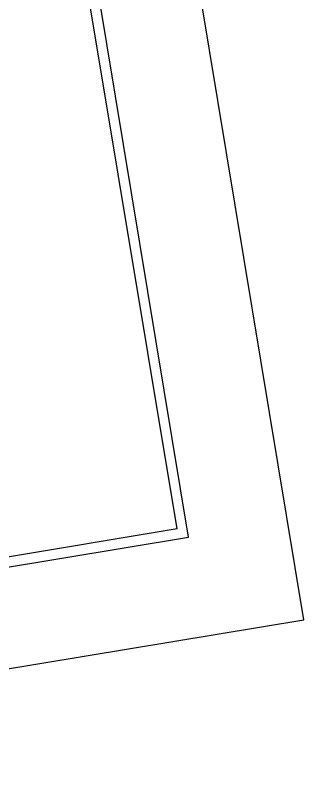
# Model space of a CAD drawing. Header units: millimetres. Extents: x -16232 to 52632, y -3739 to 20678.
# Drawn here: x 23074.4 to 23113.9, y 11997.5 to 12100.8 of the extents above; entities that cross this region are included whole.
import ezdxf

# ---------------------------------------------------------------- set-up
doc = ezdxf.new("R2010")
doc.units = ezdxf.units.MM
doc.header["$LTSCALE"] = 300
doc.header["$MEASUREMENT"] = 0
doc.layers.add('CINZA-8', color=8, linetype='Continuous')

msp = doc.modelspace()

# ---------------------------------------------------------------- linework, layer by layer
at = {"layer": 'CINZA-8'}
for p, q in [((23113.886, 12018.244), (23061.723, 12332.473)), ((23098.106, 12029.531), (23050.436, 12316.693)), ((23096.528, 12030.659), (23049.307, 12315.115)), ((23096.528, 12030.659), (23051.867, 12023.245)), ((22947.882, 12004.593), (23098.106, 12029.531)), ((22937.949, 11989.037), (23113.886, 12018.244))]:
    msp.add_line(p, q, dxfattribs=at)

doc.saveas('drawing.dxf')
